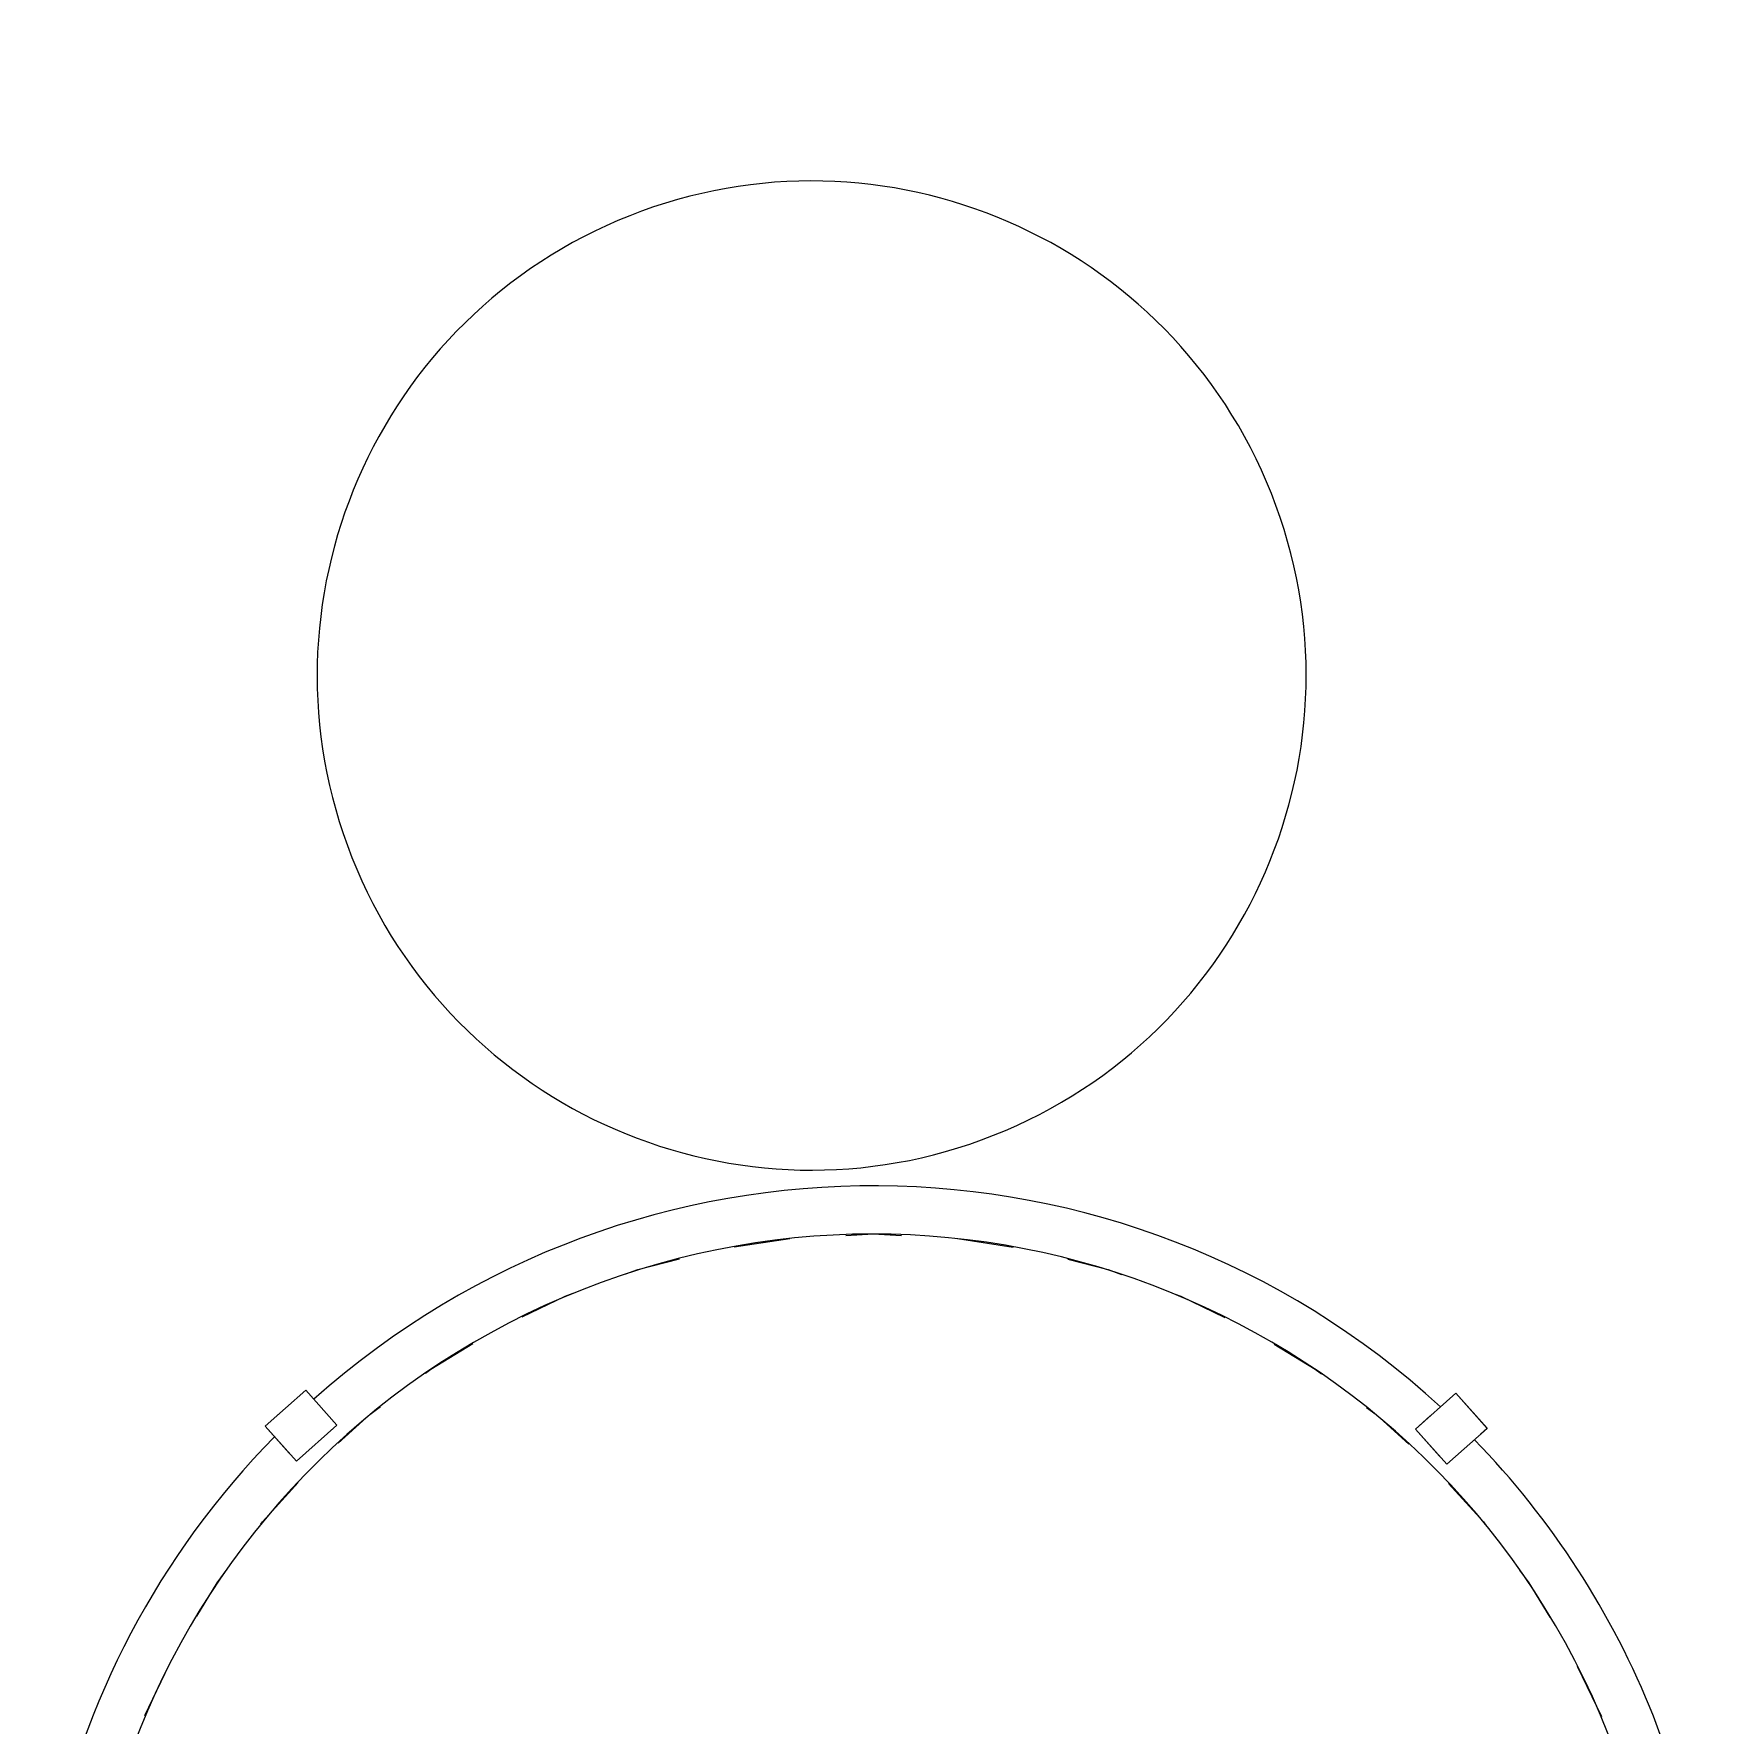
# Model space of a CAD drawing. Header units: metres. Extents: x 3 to 183, y -124 to 10.
# Drawn here: x 25.258 to 28.252, y -89.505 to -86.488 of the extents above; entities that cross this region are included whole.
import ezdxf

# ---------------------------------------------------------------- set-up
doc = ezdxf.new("R2010")
doc.units = ezdxf.units.M
doc.linetypes.add('IMPORT-Basculante', pattern=[0.003969, 0.002381, -0.001587])
doc.layers.add('G-IMPT', color=7, linetype='Continuous', lineweight=9)
doc.layers.add('P-SANR-FIXT', color=7, linetype='Continuous', lineweight=9)

# ---------------------------------------------------------------- blocks, each defined once
blk = doc.blocks.new('M_Tanque Ensilaje - 01_dwg-2194132-NFONDO-ESTANQUE EXT')
at = {"layer": 'G-IMPT', "color": 3, "linetype": 'IMPORT-Basculante', "true_color": 0x00ff00, "flags": 128}
for points in [[(-124.7946, -46.2313), (-124.7659, -46.3102), (-124.8566, -46.3432), (-124.8854, -46.2643)], [(-122.8885, -46.9914), (-122.8597, -47.0703), (-122.9505, -47.1034), (-122.9792, -47.0244)]]:
    blk.add_lwpolyline(points, close=True, dxfattribs=at)
at = {"layer": 'G-IMPT', "color": 3, "linetype": 'IMPORT-Basculante', "true_color": 0x00ff00}
blk.add_circle((-124.2703, -47.657), 1.4113, dxfattribs=at)
blk = doc.blocks.new('M_Tanque Ensilaje - M_Tanque Ensilaje-2194159-NFONDO-ESTANQUE EXT')
at = {"layer": 'P-SANR-FIXT'}
for p, q in [((-0.5243, 1.4257), (-0.615, 1.3927)), ((-0.4955, 1.3468), (-0.5243, 1.4257)), ((-0.615, 1.3927), (-0.5863, 1.3137)), ((-0.5863, 1.3137), (-0.4955, 1.3468)), ((1.3819, 0.6656), (1.2911, 0.6325)), ((1.4106, 0.5866), (1.3819, 0.6656)), ((1.2911, 0.6325), (1.3199, 0.5536)), ((1.3199, 0.5536), (1.4106, 0.5866))]:
    blk.add_line(p, q, dxfattribs=at)
for radius, start, end in [(1.4972, 25.8578, 110.1925), (1.4108, 360, 180), (1.4972, 113.8941, 180), (1.4972, 0, 22.6364), (1.4972, 294.1733, 0)]:
    blk.add_arc((0, 0), radius, start, end, dxfattribs=at)
blk.add_blockref('M_Tanque Ensilaje - 01_dwg-2194132-NFONDO-ESTANQUE EXT', (124.2703, 47.657))
blk = doc.blocks.new('M_Las quemas_Estanque ensilaje 02 - M_Las quemas_Estanque ensilaje 02-2195487-NFONDO-ESTANQUE EXT')
at = {"layer": 'P-SANR-FIXT'}
for start, end in [(0, 180), (180, 360)]:
    blk.add_arc((0, 0), 0.8821, start, end, dxfattribs=at)

msp = doc.modelspace()

# ---------------------------------------------------------------- block references
at = {"layer": 'P-SANR-FIXT', "rotation": 21.59000000000029}
for name, p in [('M_Las quemas_Estanque ensilaje 02 - M_Las quemas_Estanque ensilaje 02-2195487-NFONDO-ESTANQUE EXT', (26.6452, -87.6327)), ('M_Tanque Ensilaje - M_Tanque Ensilaje-2194159-NFONDO-ESTANQUE EXT', (26.7547, -90.0402))]:
    msp.add_blockref(name, p, dxfattribs=at)

doc.saveas('drawing.dxf')
